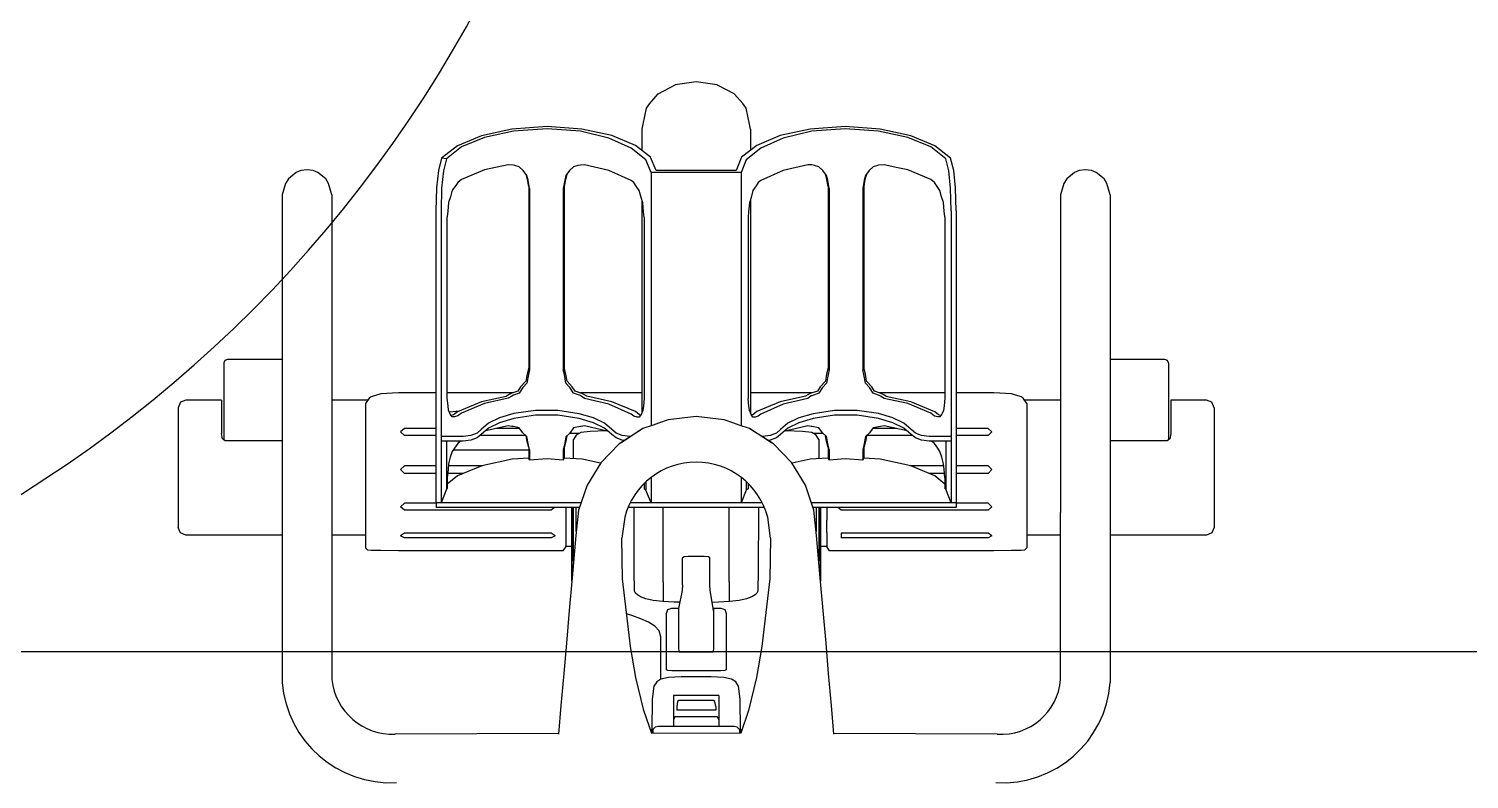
# Model space of a CAD drawing. Header units: millimetres. Extents: x 61345 to 69644, y 9491 to 29385.
# Drawn here: x 66684.2 to 66766.4, y 12051.3 to 12094.1 of the extents above; entities that cross this region are included whole.
import ezdxf
from ezdxf.enums import TextEntityAlignment as Align

# ---------------------------------------------------------------- set-up
doc = ezdxf.new("R2010")
doc.units = ezdxf.units.MM
doc.linetypes.add('ACAD_ISO03W100', pattern=[30, 12, -18])
doc.layers.add('ATT ELECTRIQUES', color=3, linetype='Continuous')
doc.layers.add('Plan Archi', color=8, linetype='Continuous')
doc.layers.add('STRUCTURE POUTRES', color=5, linetype='ACAD_ISO03W100', lineweight=20)
doc.styles.add('Verdana', font='verdana.ttf')

# ---------------------------------------------------------------- blocks, each defined once
blk = doc.blocks.new('ETIQ ECL')
at = {"color": 6, "linetype": 'ByBlock'}
blk.add_lwpolyline([(-28.092, 19.8), (28.092, 19.8), (28.092, -19.8), (-28.092, -19.8)], close=True, dxfattribs=at)
at = {"layer": 'STRUCTURE POUTRES', "color": 6, "linetype": 'ByBlock'}
blk.add_lwpolyline([(-28.092, 19.8), (28.092, 19.8), (28.092, 6.6), (-28.092, 6.6)], close=True, dxfattribs=at)
at = {"layer": 'STRUCTURE POUTRES', "color": 6, "linetype": 'ByBlock', "style": 'Verdana'}
for tag, p in [('CIRCUIT', (0.326, 10.993)), ('CABLE', (-0.49, -2.078)), ('SECTION', (0.374, -14.321))]:
    blk.add_attdef(tag, text='', height=4.5, dxfattribs=at).set_placement(p, align=Align.CENTER)

msp = doc.modelspace()

# ---------------------------------------------------------------- linework, layer by layer
at = {"layer": 'ATT ELECTRIQUES', "color": 6, "linetype": 'ByBlock'}
msp.add_arc((66644.586, 12130.294), 73.962, 261.1021, 338.24266, dxfattribs=at)
at = {"layer": 'Plan Archi'}
for p, q in [((66720.773, 12090.748), (66720.085, 12090.386)), ((66721.048, 12090.892), (66720.773, 12090.748)), ((66721.068, 12090.902), (66721.048, 12090.892)), ((66722.272, 12091.074), (66721.068, 12090.902)), ((66723.475, 12090.902), (66722.272, 12091.074)), ((66723.495, 12090.892), (66723.475, 12090.902)), ((66724.44, 12090.395), (66723.495, 12090.892)), ((66719.609, 12089.837), (66719.422, 12089.574)), ((66720.072, 12090.371), (66719.609, 12089.837)), ((66720.085, 12090.386), (66720.072, 12090.371)), ((66724.458, 12090.386), (66724.44, 12090.395)), ((66724.934, 12089.837), (66724.458, 12090.386)), ((66725.081, 12089.631), (66724.934, 12089.837)), ((66719.422, 12089.574), (66719.227, 12088.663)), ((66725.121, 12089.574), (66725.081, 12089.631)), ((66725.316, 12088.663), (66725.121, 12089.574)), ((66711.759, 12088.39), (66710.02, 12088.01)), ((66711.85, 12088.274), (66710.189, 12087.912)), ((66713.761, 12088.528), (66711.759, 12088.39)), ((66713.761, 12088.406), (66711.85, 12088.274)), ((66715.752, 12088.389), (66713.761, 12088.528)), ((66715.661, 12088.261), (66713.761, 12088.406)), ((66717.293, 12087.871), (66715.661, 12088.261)), ((66717.463, 12088.012), (66715.752, 12088.389)), ((66719.227, 12088.663), (66719.179, 12088.377)), ((66719.179, 12088.377), (66719.179, 12087.16)), ((66725.365, 12088.377), (66725.316, 12088.663)), ((66725.365, 12088.377), (66725.365, 12087.17)), ((66728.78, 12088.389), (66727.068, 12088.012)), ((66728.87, 12088.261), (66727.238, 12087.871)), ((66730.77, 12088.528), (66728.78, 12088.389)), ((66730.77, 12088.406), (66728.87, 12088.261)), ((66732.772, 12088.39), (66730.77, 12088.528)), ((66732.681, 12088.274), (66730.77, 12088.406)), ((66734.342, 12087.912), (66732.681, 12088.274)), ((66734.511, 12088.01), (66732.772, 12088.39)), ((66708.647, 12087.438), (66707.747, 12086.721)), ((66708.88, 12087.365), (66708.021, 12086.683)), ((66710.02, 12088.01), (66708.647, 12087.438)), ((66710.189, 12087.912), (66708.88, 12087.365)), ((66718.57, 12087.305), (66717.293, 12087.871)), ((66718.801, 12087.454), (66717.463, 12088.012)), ((66719.401, 12086.628), (66718.57, 12087.305)), ((66719.673, 12086.775), (66718.801, 12087.454)), ((66725.73, 12087.454), (66724.858, 12086.775)), ((66725.961, 12087.305), (66725.13, 12086.628)), ((66727.068, 12088.012), (66725.73, 12087.454)), ((66727.238, 12087.871), (66725.961, 12087.305)), ((66735.651, 12087.365), (66734.342, 12087.912)), ((66735.884, 12087.438), (66734.511, 12088.01)), ((66736.51, 12086.683), (66735.651, 12087.365)), ((66736.784, 12086.721), (66735.884, 12087.438)), ((66707.747, 12086.721), (66707.567, 12086.027)), ((66708.021, 12086.683), (66707.747, 12086.721)), ((66708.021, 12086.683), (66707.85, 12086.01)), ((66719.698, 12085.91), (66719.401, 12086.628)), ((66719.985, 12086.032), (66719.673, 12086.775)), ((66724.858, 12086.775), (66724.546, 12086.032)), ((66725.13, 12086.628), (66724.833, 12085.91)), ((66736.681, 12086.01), (66736.51, 12086.683)), ((66736.964, 12086.027), (66736.784, 12086.721)), ((66699.452, 12085.907), (66699.002, 12085.545)), ((66699.712, 12086.016), (66699.452, 12085.907)), ((66700.067, 12086.057), (66699.712, 12086.016)), ((66700.422, 12086.016), (66700.067, 12086.057)), ((66700.682, 12085.907), (66700.422, 12086.016)), ((66701.132, 12085.545), (66700.682, 12085.907)), ((66707.567, 12086.027), (66707.46, 12085.025)), ((66707.85, 12086.01), (66707.747, 12085.02)), ((66710.189, 12086.058), (66708.88, 12085.512)), ((66711.539, 12086.353), (66710.189, 12086.058)), ((66711.85, 12086.331), (66711.539, 12086.353)), ((66711.932, 12086.316), (66711.85, 12086.331)), ((66712.174, 12086.24), (66711.932, 12086.316)), ((66712.402, 12086.029), (66712.174, 12086.24)), ((66712.61, 12085.735), (66712.402, 12086.029)), ((66712.641, 12085.505), (66712.562, 12085.803)), ((66712.679, 12085.475), (66712.61, 12085.735)), ((66714.838, 12085.732), (66714.77, 12085.474)), ((66714.889, 12085.804), (66714.81, 12085.506)), ((66715.047, 12086.026), (66714.838, 12085.732)), ((66715.272, 12086.234), (66715.047, 12086.026)), ((66715.516, 12086.309), (66715.272, 12086.234)), ((66715.661, 12086.335), (66715.516, 12086.309)), ((66715.907, 12086.349), (66715.661, 12086.335)), ((66717.293, 12086.018), (66715.907, 12086.349)), ((66718.57, 12085.451), (66717.293, 12086.018)), ((66719.698, 12085.91), (66719.698, 12071.459)), ((66724.833, 12085.91), (66719.698, 12085.91)), ((66724.546, 12086.032), (66719.985, 12086.032)), ((66724.833, 12085.91), (66724.833, 12071.464)), ((66727.238, 12086.018), (66725.961, 12085.451)), ((66728.635, 12086.351), (66727.238, 12086.018)), ((66728.87, 12086.338), (66728.635, 12086.351)), ((66729.028, 12086.31), (66728.87, 12086.338)), ((66729.272, 12086.235), (66729.028, 12086.31)), ((66729.497, 12086.027), (66729.272, 12086.235)), ((66729.706, 12085.733), (66729.497, 12086.027)), ((66729.735, 12085.506), (66729.655, 12085.805)), ((66729.775, 12085.475), (66729.706, 12085.733)), ((66731.934, 12085.734), (66731.865, 12085.475)), ((66731.983, 12085.802), (66731.903, 12085.505)), ((66732.143, 12086.028), (66731.934, 12085.734)), ((66732.371, 12086.239), (66732.143, 12086.028)), ((66732.612, 12086.315), (66732.371, 12086.239)), ((66732.681, 12086.328), (66732.612, 12086.315)), ((66733.004, 12086.35), (66732.681, 12086.328)), ((66733.775, 12086.182), (66733.004, 12086.35)), ((66734.342, 12086.058), (66733.775, 12086.182)), ((66735.651, 12085.512), (66734.342, 12086.058)), ((66736.784, 12085.02), (66736.681, 12086.01)), ((66737.072, 12085.025), (66736.964, 12086.027)), ((66743.863, 12085.907), (66743.413, 12085.545)), ((66744.123, 12086.016), (66743.863, 12085.907)), ((66744.478, 12086.057), (66744.123, 12086.016)), ((66744.833, 12086.016), (66744.478, 12086.057)), ((66745.093, 12085.907), (66744.833, 12086.016)), ((66745.543, 12085.545), (66745.093, 12085.907)), ((66698.838, 12085.286), (66698.647, 12084.642)), ((66699.002, 12085.545), (66698.838, 12085.286)), ((66701.297, 12085.286), (66701.132, 12085.545)), ((66701.487, 12084.642), (66701.297, 12085.286)), ((66707.46, 12085.025), (66707.424, 12083.715)), ((66707.747, 12085.02), (66707.713, 12083.714)), ((66708.356, 12084.892), (66708.258, 12084.519)), ((66708.558, 12085.168), (66708.356, 12084.892)), ((66708.671, 12085.346), (66708.558, 12085.168)), ((66708.88, 12085.512), (66708.671, 12085.346)), ((66712.713, 12085.114), (66712.641, 12085.505)), ((66712.767, 12084.995), (66712.679, 12085.475)), ((66712.713, 12085.114), (66712.713, 12080.418)), ((66712.767, 12084.995), (66712.767, 12081.574)), ((66714.77, 12085.474), (66714.682, 12084.993)), ((66714.682, 12084.993), (66714.682, 12081.592)), ((66714.81, 12085.506), (66714.739, 12085.117)), ((66714.739, 12085.117), (66714.739, 12080.38)), ((66718.72, 12085.33), (66718.57, 12085.451)), ((66718.84, 12085.135), (66718.72, 12085.33)), ((66719.026, 12084.877), (66718.84, 12085.135)), ((66719.128, 12084.479), (66719.026, 12084.877)), ((66725.508, 12084.879), (66725.407, 12084.485)), ((66725.696, 12085.141), (66725.508, 12084.879)), ((66725.815, 12085.332), (66725.696, 12085.141)), ((66725.961, 12085.451), (66725.815, 12085.332)), ((66729.806, 12085.118), (66729.735, 12085.506)), ((66729.863, 12084.994), (66729.775, 12085.475)), ((66729.806, 12085.118), (66729.806, 12080.37)), ((66729.863, 12084.994), (66729.863, 12081.582)), ((66731.865, 12085.475), (66731.777, 12084.994)), ((66731.832, 12085.113), (66731.777, 12084.994)), ((66731.777, 12084.994), (66731.777, 12081.583)), ((66731.903, 12085.505), (66731.832, 12085.113)), ((66731.832, 12085.113), (66731.832, 12080.427)), ((66731.903, 12085.505), (66731.865, 12085.475)), ((66735.864, 12085.343), (66735.651, 12085.512)), ((66735.978, 12085.162), (66735.864, 12085.343)), ((66736.178, 12084.889), (66735.978, 12085.162)), ((66736.277, 12084.513), (66736.178, 12084.889)), ((66736.818, 12083.714), (66736.784, 12085.02)), ((66737.108, 12083.715), (66737.072, 12085.025)), ((66743.248, 12085.286), (66743.058, 12084.642)), ((66743.413, 12085.545), (66743.248, 12085.286)), ((66745.707, 12085.286), (66745.543, 12085.545)), ((66745.897, 12084.642), (66745.707, 12085.286)), ((66698.647, 12084.642), (66698.647, 12070.765)), ((66701.487, 12084.642), (66701.487, 12070.765)), ((66708.147, 12084.191), (66708.107, 12083.701)), ((66708.258, 12084.519), (66708.147, 12084.191)), ((66719.228, 12084.178), (66719.128, 12084.479)), ((66719.179, 12084.326), (66719.179, 12084.295)), ((66719.184, 12084.309), (66719.179, 12084.295)), ((66719.179, 12084.295), (66719.179, 12081.706)), ((66719.269, 12083.658), (66719.228, 12084.178)), ((66725.306, 12084.18), (66725.265, 12083.665)), ((66725.407, 12084.485), (66725.306, 12084.18)), ((66725.365, 12084.358), (66725.365, 12084.295)), ((66725.365, 12084.295), (66725.365, 12081.706)), ((66736.386, 12084.189), (66736.277, 12084.513)), ((66736.427, 12083.695), (66736.386, 12084.189)), ((66743.058, 12084.642), (66743.058, 12070.765)), ((66745.897, 12084.642), (66745.897, 12070.765)), ((66707.424, 12083.715), (66707.424, 12067.071)), ((66707.713, 12083.714), (66707.713, 12067.07)), ((66708.107, 12083.701), (66708.071, 12083.38)), ((66708.071, 12073.031), (66708.071, 12083.38)), ((66719.301, 12083.367), (66719.269, 12083.658)), ((66719.301, 12083.367), (66719.301, 12076.533)), ((66725.265, 12083.665), (66725.232, 12083.369)), ((66725.232, 12083.369), (66725.232, 12076.589)), ((66736.462, 12083.378), (66736.427, 12083.695)), ((66736.462, 12083.378), (66736.462, 12076.859)), ((66736.818, 12083.714), (66736.818, 12067.07)), ((66737.108, 12083.715), (66737.108, 12067.071)), ((66712.767, 12081.574), (66712.767, 12074.646)), ((66714.682, 12081.592), (66714.682, 12074.645)), ((66719.179, 12081.706), (66719.179, 12078.971)), ((66725.365, 12081.706), (66725.365, 12078.971)), ((66729.863, 12081.582), (66729.863, 12074.646)), ((66731.777, 12081.583), (66731.777, 12074.646)), ((66712.713, 12080.418), (66712.713, 12074.765)), ((66714.739, 12080.38), (66714.739, 12074.769)), ((66729.806, 12080.37), (66729.806, 12074.77)), ((66731.832, 12080.427), (66731.832, 12074.764)), ((66719.179, 12078.971), (66719.179, 12076.131)), ((66725.365, 12078.971), (66725.365, 12076.131)), ((66725.232, 12076.589), (66725.232, 12073.021)), ((66736.462, 12076.859), (66736.462, 12073.029)), ((66719.179, 12076.131), (66719.179, 12073.229)), ((66719.301, 12076.533), (66719.301, 12073.019)), ((66725.365, 12076.131), (66725.365, 12073.229)), ((66695.383, 12075.186), (66695.324, 12075.042)), ((66695.324, 12075.042), (66695.324, 12074.73)), ((66695.527, 12075.245), (66695.383, 12075.186)), ((66698.647, 12075.245), (66695.527, 12075.245)), ((66749.018, 12075.245), (66745.897, 12075.245)), ((66749.162, 12075.186), (66749.018, 12075.245)), ((66749.221, 12075.042), (66749.162, 12075.186)), ((66749.221, 12075.042), (66749.221, 12074.73)), ((66695.324, 12074.73), (66695.324, 12073.839)), ((66712.62, 12074.4), (66712.548, 12074.003)), ((66712.7, 12074.381), (66712.61, 12073.885)), ((66712.713, 12074.765), (66712.62, 12074.4)), ((66712.767, 12074.646), (66712.7, 12074.381)), ((66714.749, 12074.38), (66714.682, 12074.645)), ((66714.832, 12074.401), (66714.739, 12074.769)), ((66714.838, 12073.882), (66714.749, 12074.38)), ((66714.903, 12074.006), (66714.832, 12074.401)), ((66729.712, 12074.401), (66729.641, 12074.007)), ((66729.796, 12074.38), (66729.706, 12073.883)), ((66729.806, 12074.77), (66729.712, 12074.401)), ((66729.863, 12074.646), (66729.796, 12074.38)), ((66731.845, 12074.38), (66731.777, 12074.646)), ((66731.924, 12074.4), (66731.832, 12074.764)), ((66731.934, 12073.884), (66731.845, 12074.38)), ((66731.996, 12074.002), (66731.924, 12074.4)), ((66749.221, 12074.73), (66749.221, 12073.839)), ((66695.324, 12073.839), (66695.324, 12072.507)), ((66704.282, 12073.28), (66703.726, 12073.109)), ((66705.281, 12073.342), (66704.282, 12073.28)), ((66705.622, 12073.342), (66705.281, 12073.342)), ((66707.424, 12073.342), (66705.622, 12073.342)), ((66711.811, 12073.342), (66708.071, 12073.342)), ((66711.759, 12073.325), (66711.566, 12073.225)), ((66712.092, 12073.437), (66711.759, 12073.325)), ((66712.174, 12073.32), (66711.85, 12073.211)), ((66712.253, 12073.677), (66712.092, 12073.437)), ((66712.389, 12073.641), (66712.174, 12073.32)), ((66712.548, 12074.003), (66712.253, 12073.677)), ((66712.61, 12073.885), (66712.389, 12073.641)), ((66715.055, 12073.64), (66714.838, 12073.882)), ((66715.2, 12073.678), (66714.903, 12074.006)), ((66715.272, 12073.314), (66715.055, 12073.64)), ((66715.36, 12073.44), (66715.2, 12073.678)), ((66715.661, 12073.179), (66715.272, 12073.314)), ((66715.752, 12073.308), (66715.36, 12073.44)), ((66719.179, 12073.342), (66715.65, 12073.342)), ((66715.9, 12073.231), (66715.752, 12073.308)), ((66728.892, 12073.342), (66725.365, 12073.342)), ((66728.78, 12073.304), (66728.641, 12073.233)), ((66729.184, 12073.441), (66728.78, 12073.304)), ((66729.272, 12073.315), (66728.87, 12073.176)), ((66729.343, 12073.679), (66729.184, 12073.441)), ((66729.488, 12073.64), (66729.272, 12073.315)), ((66729.641, 12074.007), (66729.343, 12073.679)), ((66729.706, 12073.883), (66729.488, 12073.64)), ((66732.155, 12073.641), (66731.934, 12073.884)), ((66732.29, 12073.677), (66731.996, 12074.002)), ((66732.371, 12073.319), (66732.155, 12073.641)), ((66732.452, 12073.436), (66732.29, 12073.677)), ((66732.681, 12073.214), (66732.371, 12073.319)), ((66732.772, 12073.328), (66732.452, 12073.436)), ((66736.462, 12073.342), (66732.73, 12073.342)), ((66732.975, 12073.224), (66732.772, 12073.328)), ((66738.923, 12073.342), (66737.108, 12073.342)), ((66739.264, 12073.342), (66738.923, 12073.342)), ((66740.263, 12073.28), (66739.264, 12073.342)), ((66740.819, 12073.109), (66740.263, 12073.28)), ((66749.221, 12073.839), (66749.221, 12072.507)), ((66692.843, 12072.798), (66692.713, 12072.484)), ((66692.713, 12072.484), (66692.713, 12072.224)), ((66693.157, 12072.928), (66692.843, 12072.798)), ((66695.191, 12072.928), (66693.157, 12072.928)), ((66695.191, 12072.928), (66695.191, 12072.634)), ((66695.191, 12072.634), (66695.191, 12071.799)), ((66695.324, 12072.507), (66695.324, 12070.935)), ((66703.542, 12072.928), (66701.487, 12072.928)), ((66703.618, 12073.042), (66703.411, 12072.731)), ((66703.411, 12072.731), (66703.411, 12071.974)), ((66703.726, 12073.109), (66703.618, 12073.042)), ((66708.111, 12072.605), (66708.071, 12073.031)), ((66708.147, 12072.341), (66708.111, 12072.605)), ((66710.02, 12072.831), (66708.647, 12072.258)), ((66710.189, 12072.732), (66708.88, 12072.186)), ((66711.428, 12073.138), (66710.02, 12072.831)), ((66711.539, 12073.027), (66710.189, 12072.732)), ((66711.566, 12073.225), (66711.428, 12073.138)), ((66711.747, 12073.158), (66711.539, 12073.027)), ((66711.85, 12073.211), (66711.747, 12073.158)), ((66715.701, 12073.158), (66715.661, 12073.179)), ((66715.907, 12073.022), (66715.701, 12073.158)), ((66716.031, 12073.148), (66715.9, 12073.231)), ((66717.293, 12072.692), (66715.907, 12073.022)), ((66717.463, 12072.832), (66716.031, 12073.148)), ((66718.57, 12072.125), (66717.293, 12072.692)), ((66718.801, 12072.274), (66717.463, 12072.832)), ((66719.179, 12073.229), (66719.179, 12072.213)), ((66719.26, 12072.569), (66719.228, 12072.328)), ((66719.301, 12073.019), (66719.26, 12072.569)), ((66725.273, 12072.574), (66725.232, 12073.021)), ((66725.306, 12072.33), (66725.273, 12072.574)), ((66725.365, 12073.229), (66725.365, 12072.192)), ((66727.068, 12072.832), (66725.73, 12072.274)), ((66727.238, 12072.692), (66725.961, 12072.125)), ((66728.512, 12073.15), (66727.068, 12072.832)), ((66728.635, 12073.025), (66727.238, 12072.692)), ((66728.641, 12073.233), (66728.512, 12073.15)), ((66728.839, 12073.159), (66728.635, 12073.025)), ((66728.87, 12073.176), (66728.839, 12073.159)), ((66732.794, 12073.157), (66732.681, 12073.214)), ((66733.004, 12073.024), (66732.794, 12073.157)), ((66733.114, 12073.136), (66732.975, 12073.224)), ((66734.342, 12072.732), (66733.004, 12073.024)), ((66734.511, 12072.831), (66733.114, 12073.136)), ((66735.651, 12072.186), (66734.342, 12072.732)), ((66735.884, 12072.258), (66734.511, 12072.831)), ((66736.423, 12072.6), (66736.386, 12072.339)), ((66736.462, 12073.029), (66736.423, 12072.6)), ((66740.927, 12073.042), (66740.819, 12073.109)), ((66741.134, 12072.731), (66740.927, 12073.042)), ((66743.058, 12072.928), (66741.003, 12072.928)), ((66741.134, 12072.731), (66741.134, 12071.974)), ((66749.221, 12072.507), (66749.221, 12070.935)), ((66751.388, 12072.928), (66749.354, 12072.928)), ((66749.354, 12072.928), (66749.354, 12072.634)), ((66749.354, 12072.634), (66749.354, 12071.799)), ((66751.702, 12072.798), (66751.388, 12072.928)), ((66751.832, 12072.484), (66751.702, 12072.798)), ((66751.832, 12072.484), (66751.832, 12072.224)), ((66692.713, 12072.224), (66692.713, 12071.485)), ((66695.191, 12071.799), (66695.191, 12071.028)), ((66703.411, 12071.974), (66703.411, 12071.06)), ((66708.243, 12072.12), (66708.147, 12072.341)), ((66708.741, 12072.297), (66708.191, 12072.241)), ((66708.356, 12071.972), (66708.243, 12072.12)), ((66708.43, 12072.085), (66708.295, 12072.051)), ((66708.472, 12071.97), (66708.356, 12071.972)), ((66708.647, 12072.258), (66708.43, 12072.085)), ((66708.671, 12072.019), (66708.472, 12071.97)), ((66708.88, 12072.186), (66708.671, 12072.019)), ((66711.052, 12071.91), (66710.419, 12071.604)), ((66711.052, 12071.634), (66710.419, 12071.328)), ((66711.864, 12072.152), (66711.052, 12071.91)), ((66711.864, 12071.877), (66711.052, 12071.634)), ((66713.094, 12072.334), (66711.864, 12072.152)), ((66713.094, 12072.059), (66711.864, 12071.877)), ((66714.374, 12072.333), (66713.094, 12072.334)), ((66714.374, 12072.057), (66713.094, 12072.059)), ((66715.602, 12072.148), (66714.374, 12072.333)), ((66715.602, 12071.873), (66714.374, 12072.057)), ((66716.412, 12071.906), (66715.602, 12072.148)), ((66716.412, 12071.63), (66715.602, 12071.873)), ((66717.044, 12071.602), (66716.412, 12071.906)), ((66717.044, 12071.326), (66716.412, 12071.63)), ((66718.72, 12072.003), (66718.57, 12072.125)), ((66718.904, 12071.956), (66718.72, 12072.003)), ((66719.039, 12072.09), (66718.801, 12072.274)), ((66719.026, 12071.958), (66718.904, 12071.956)), ((66719.128, 12072.094), (66719.026, 12071.958)), ((66719.111, 12072.072), (66719.039, 12072.09)), ((66719.228, 12072.328), (66719.128, 12072.094)), ((66720.679, 12071.805), (66720.118, 12071.607)), ((66722.272, 12071.982), (66720.679, 12071.805)), ((66723.866, 12071.805), (66722.272, 12071.982)), ((66724.427, 12071.607), (66723.866, 12071.805)), ((66725.405, 12072.098), (66725.306, 12072.33)), ((66725.508, 12071.96), (66725.405, 12072.098)), ((66725.496, 12072.092), (66725.422, 12072.075)), ((66725.73, 12072.274), (66725.496, 12072.092)), ((66725.629, 12071.958), (66725.508, 12071.96)), ((66725.815, 12072.006), (66725.629, 12071.958)), ((66725.961, 12072.125), (66725.815, 12072.006)), ((66728.133, 12071.906), (66727.501, 12071.602)), ((66728.133, 12071.63), (66727.501, 12071.326)), ((66728.943, 12072.148), (66728.133, 12071.906)), ((66728.943, 12071.873), (66728.133, 12071.63)), ((66730.17, 12072.333), (66728.943, 12072.148)), ((66730.17, 12072.057), (66728.943, 12071.873)), ((66731.451, 12072.334), (66730.17, 12072.333)), ((66731.451, 12072.059), (66730.17, 12072.057)), ((66732.681, 12072.152), (66731.451, 12072.334)), ((66732.681, 12071.877), (66731.451, 12072.059)), ((66733.493, 12071.91), (66732.681, 12072.152)), ((66733.493, 12071.634), (66732.681, 12071.877)), ((66734.126, 12071.604), (66733.493, 12071.91)), ((66734.126, 12071.328), (66733.493, 12071.634)), ((66735.864, 12072.017), (66735.651, 12072.186)), ((66736.061, 12071.968), (66735.864, 12072.017)), ((66736.105, 12072.082), (66735.884, 12072.258)), ((66736.178, 12071.97), (66736.061, 12071.968)), ((66736.238, 12072.049), (66736.105, 12072.082)), ((66736.289, 12072.116), (66736.178, 12071.97)), ((66736.386, 12072.339), (66736.289, 12072.116)), ((66741.134, 12071.974), (66741.134, 12071.06)), ((66749.354, 12071.799), (66749.354, 12071.028)), ((66751.832, 12072.224), (66751.832, 12071.485)), ((66692.713, 12071.485), (66692.713, 12070.379)), ((66695.251, 12070.722), (66695.191, 12071.028)), ((66695.324, 12070.935), (66695.324, 12070.657)), ((66703.411, 12071.06), (66703.411, 12070.038)), ((66705.622, 12071.305), (66705.399, 12071.116)), ((66705.622, 12070.905), (66705.399, 12071.116)), ((66707.424, 12071.305), (66705.622, 12071.305)), ((66707.424, 12070.905), (66705.622, 12070.905)), ((66708.984, 12070.853), (66707.747, 12070.849)), ((66709.416, 12070.907), (66708.984, 12070.853)), ((66709.765, 12071.046), (66709.416, 12070.907)), ((66710, 12071.243), (66709.765, 12071.046)), ((66710, 12070.967), (66709.765, 12070.77)), ((66712.544, 12070.905), (66709.926, 12070.905)), ((66710.419, 12071.604), (66710, 12071.243)), ((66710.419, 12071.328), (66710, 12070.967)), ((66711.539, 12071.459), (66710.242, 12071.176)), ((66712.204, 12071.305), (66710.835, 12071.305)), ((66711.747, 12071.418), (66711.539, 12071.459)), ((66711.85, 12071.41), (66711.747, 12071.418)), ((66712.174, 12071.345), (66711.85, 12071.41)), ((66712.389, 12071.054), (66712.174, 12071.345)), ((66712.61, 12070.841), (66712.389, 12071.054)), ((66712.62, 12070.572), (66712.562, 12070.888)), ((66712.7, 12070.357), (66712.61, 12070.841)), ((66714.838, 12070.838), (66714.749, 12070.353)), ((66714.889, 12070.887), (66714.832, 12070.579)), ((66715.055, 12071.047), (66714.838, 12070.838)), ((66715.598, 12071.02), (66715.028, 12071.02)), ((66715.272, 12071.339), (66715.055, 12071.047)), ((66715.661, 12071.415), (66715.272, 12071.339)), ((66715.428, 12070.921), (66715.275, 12070.676)), ((66715.681, 12071.069), (66715.428, 12070.921)), ((66715.701, 12071.417), (66715.661, 12071.415)), ((66716.213, 12071.142), (66715.681, 12071.069)), ((66715.907, 12071.454), (66715.701, 12071.417)), ((66717.275, 12071.128), (66715.907, 12071.454)), ((66717.121, 12071.165), (66716.213, 12071.142)), ((66717.462, 12071.243), (66717.044, 12071.602)), ((66717.462, 12070.967), (66717.044, 12071.326)), ((66717.697, 12071.045), (66717.462, 12071.243)), ((66717.697, 12070.77), (66717.462, 12070.967)), ((66718.046, 12070.906), (66717.697, 12071.045)), ((66719.153, 12071.242), (66717.868, 12070.42)), ((66719.234, 12071.295), (66717.983, 12070.495)), ((66718.477, 12070.851), (66718.046, 12070.906)), ((66718.477, 12070.851), (66718.477, 12070.812)), ((66718.539, 12070.851), (66718.477, 12070.851)), ((66719.234, 12071.295), (66719.153, 12071.242)), ((66719.814, 12071.5), (66719.234, 12071.295)), ((66720.118, 12071.607), (66719.814, 12071.5)), ((66724.731, 12071.5), (66724.427, 12071.607)), ((66725.311, 12071.295), (66724.731, 12071.5)), ((66725.392, 12071.242), (66725.311, 12071.295)), ((66726.562, 12070.495), (66725.311, 12071.295)), ((66726.677, 12070.42), (66725.392, 12071.242)), ((66726.067, 12070.851), (66726.006, 12070.851)), ((66726.499, 12070.906), (66726.067, 12070.851)), ((66726.848, 12071.045), (66726.499, 12070.906)), ((66727.083, 12071.243), (66726.848, 12071.045)), ((66727.083, 12070.967), (66726.848, 12070.77)), ((66727.501, 12071.602), (66727.083, 12071.243)), ((66727.501, 12071.326), (66727.083, 12070.967)), ((66728.635, 12071.457), (66727.275, 12071.133)), ((66728.331, 12071.142), (66727.411, 12071.165)), ((66728.864, 12071.069), (66728.331, 12071.142)), ((66728.839, 12071.42), (66728.635, 12071.457)), ((66728.87, 12071.418), (66728.839, 12071.42)), ((66729.117, 12070.921), (66728.864, 12071.069)), ((66729.272, 12071.34), (66728.87, 12071.418)), ((66729.518, 12071.02), (66728.947, 12071.02)), ((66729.269, 12070.676), (66729.117, 12070.921)), ((66729.488, 12071.048), (66729.272, 12071.34)), ((66729.706, 12070.839), (66729.488, 12071.048)), ((66729.712, 12070.58), (66729.655, 12070.888)), ((66729.796, 12070.355), (66729.706, 12070.839)), ((66731.934, 12070.84), (66731.845, 12070.356)), ((66731.983, 12070.887), (66731.924, 12070.57)), ((66732.155, 12071.053), (66731.934, 12070.84)), ((66734.619, 12070.905), (66732.001, 12070.905)), ((66732.371, 12071.345), (66732.155, 12071.053)), ((66733.696, 12071.305), (66732.341, 12071.305)), ((66732.681, 12071.407), (66732.371, 12071.345)), ((66732.794, 12071.415), (66732.681, 12071.407)), ((66733.004, 12071.456), (66732.794, 12071.415)), ((66734.308, 12071.172), (66733.004, 12071.456)), ((66734.545, 12071.243), (66734.126, 12071.604)), ((66734.545, 12070.967), (66734.126, 12071.328)), ((66734.78, 12071.046), (66734.545, 12071.243)), ((66734.78, 12070.77), (66734.545, 12070.967)), ((66735.129, 12070.907), (66734.78, 12071.046)), ((66735.561, 12070.853), (66735.129, 12070.907)), ((66736.784, 12070.849), (66735.561, 12070.853)), ((66738.923, 12071.305), (66737.108, 12071.305)), ((66738.923, 12070.905), (66737.108, 12070.905)), ((66739.146, 12071.116), (66738.923, 12071.305)), ((66739.146, 12071.116), (66738.923, 12070.905)), ((66741.134, 12071.06), (66741.134, 12070.038)), ((66749.221, 12070.935), (66749.221, 12070.657)), ((66749.354, 12071.028), (66749.294, 12070.722)), ((66751.832, 12071.485), (66751.832, 12070.379)), ((66692.713, 12070.379), (66692.713, 12069.074)), ((66695.394, 12070.595), (66695.251, 12070.722)), ((66698.647, 12070.595), (66695.394, 12070.595)), ((66698.647, 12070.765), (66698.647, 12069.747)), ((66701.487, 12070.765), (66701.487, 12069.747)), ((66703.411, 12070.038), (66703.411, 12068.963)), ((66708.984, 12070.577), (66707.747, 12070.573)), ((66708.021, 12070.574), (66708.021, 12067.842)), ((66708.356, 12069.997), (66708.243, 12069.671)), ((66708.472, 12070.185), (66708.356, 12069.997)), ((66712.713, 12070.065), (66708.398, 12070.065)), ((66708.671, 12070.451), (66708.472, 12070.185)), ((66708.829, 12070.577), (66708.671, 12070.451)), ((66709.416, 12070.631), (66708.984, 12070.577)), ((66709.765, 12070.77), (66709.416, 12070.631)), ((66712.713, 12070.219), (66712.62, 12070.572)), ((66712.767, 12070.101), (66712.7, 12070.357)), ((66712.713, 12070.219), (66712.713, 12069.615)), ((66712.767, 12070.101), (66712.767, 12069.497)), ((66714.749, 12070.353), (66714.682, 12070.099)), ((66714.682, 12070.099), (66714.682, 12069.495)), ((66714.832, 12070.579), (66714.739, 12070.223)), ((66714.739, 12070.223), (66714.739, 12069.619)), ((66715.275, 12069.583), (66715.275, 12070.676)), ((66717.868, 12070.42), (66716.821, 12069.349)), ((66718.046, 12070.63), (66717.697, 12070.77)), ((66717.983, 12070.495), (66717.868, 12070.42)), ((66718.169, 12070.614), (66718.046, 12070.63)), ((66726.499, 12070.63), (66726.376, 12070.614)), ((66726.848, 12070.77), (66726.499, 12070.63)), ((66726.677, 12070.42), (66726.562, 12070.495)), ((66727.724, 12069.349), (66726.677, 12070.42)), ((66729.269, 12070.676), (66729.269, 12069.583)), ((66729.806, 12070.224), (66729.712, 12070.58)), ((66729.863, 12070.1), (66729.796, 12070.355)), ((66729.806, 12070.224), (66729.806, 12069.62)), ((66729.863, 12070.1), (66729.863, 12069.496)), ((66731.845, 12070.356), (66731.777, 12070.1)), ((66731.777, 12070.1), (66731.777, 12069.496)), ((66731.924, 12070.57), (66731.832, 12070.218)), ((66731.832, 12070.218), (66731.832, 12069.614)), ((66735.129, 12070.631), (66734.78, 12070.77)), ((66735.561, 12070.577), (66735.129, 12070.631)), ((66736.784, 12070.573), (66735.561, 12070.577)), ((66735.864, 12070.449), (66735.702, 12070.577)), ((66736.061, 12070.185), (66735.864, 12070.449)), ((66736.178, 12069.995), (66736.061, 12070.185)), ((66736.289, 12069.673), (66736.178, 12069.995)), ((66736.51, 12070.574), (66736.51, 12067.842)), ((66741.134, 12070.038), (66741.134, 12068.963)), ((66743.058, 12070.765), (66743.058, 12069.747)), ((66745.897, 12070.765), (66745.897, 12069.747)), ((66749.151, 12070.595), (66745.897, 12070.595)), ((66749.294, 12070.722), (66749.151, 12070.595)), ((66751.832, 12070.379), (66751.832, 12069.074)), ((66698.647, 12069.747), (66698.647, 12068.693)), ((66701.487, 12069.747), (66701.487, 12068.693)), ((66705.622, 12069.182), (66705.399, 12068.96)), ((66707.424, 12069.182), (66705.622, 12069.182)), ((66708.147, 12069.297), (66708.111, 12068.974)), ((66710.09, 12069.182), (66708.134, 12069.182)), ((66708.243, 12069.671), (66708.147, 12069.297)), ((66710.034, 12069.17), (66708.661, 12068.597)), ((66711.773, 12069.55), (66710.034, 12069.17)), ((66712.713, 12069.614), (66711.773, 12069.55)), ((66712.767, 12069.497), (66712.713, 12069.615)), ((66713.761, 12069.565), (66712.767, 12069.497)), ((66714.682, 12069.495), (66713.761, 12069.565)), ((66714.739, 12069.619), (66714.682, 12069.495)), ((66715.765, 12069.549), (66714.739, 12069.62)), ((66716.803, 12069.32), (66715.765, 12069.549)), ((66716.821, 12069.349), (66716.043, 12068.077)), ((66728.502, 12068.077), (66727.724, 12069.349)), ((66728.78, 12069.549), (66727.742, 12069.32)), ((66729.806, 12069.62), (66728.78, 12069.549)), ((66729.863, 12069.496), (66729.806, 12069.62)), ((66730.77, 12069.565), (66729.863, 12069.496)), ((66731.777, 12069.496), (66730.77, 12069.565)), ((66731.832, 12069.614), (66731.777, 12069.496)), ((66732.772, 12069.55), (66731.832, 12069.614)), ((66734.511, 12069.17), (66732.772, 12069.55)), ((66736.399, 12069.182), (66734.455, 12069.182)), ((66735.884, 12068.597), (66734.511, 12069.17)), ((66736.386, 12069.295), (66736.289, 12069.673)), ((66736.423, 12068.977), (66736.386, 12069.295)), ((66738.923, 12069.182), (66737.108, 12069.182)), ((66739.146, 12068.96), (66738.923, 12069.182)), ((66743.058, 12069.747), (66743.058, 12068.693)), ((66745.897, 12069.747), (66745.897, 12068.693)), ((66692.713, 12069.074), (66692.713, 12067.77)), ((66698.647, 12068.693), (66698.647, 12067.614)), ((66701.487, 12068.693), (66701.487, 12067.614)), ((66703.411, 12068.963), (66703.411, 12067.895)), ((66705.622, 12068.739), (66705.399, 12068.96)), ((66707.424, 12068.739), (66705.622, 12068.739)), ((66708.111, 12068.974), (66708.071, 12068.485)), ((66708.661, 12068.597), (66708.071, 12068.128)), ((66708.071, 12068.485), (66708.071, 12067.881)), ((66709.001, 12068.739), (66708.092, 12068.739)), ((66719.698, 12068.512), (66719.698, 12067.069)), ((66724.833, 12068.523), (66724.833, 12067.069)), ((66736.442, 12068.739), (66735.544, 12068.739)), ((66736.462, 12068.137), (66735.884, 12068.597)), ((66736.462, 12068.484), (66736.423, 12068.977)), ((66736.462, 12068.484), (66736.462, 12067.88)), ((66738.923, 12068.739), (66737.108, 12068.739)), ((66739.146, 12068.96), (66738.923, 12068.739)), ((66741.134, 12068.963), (66741.134, 12067.895)), ((66743.058, 12068.693), (66743.058, 12067.614)), ((66745.897, 12068.693), (66745.897, 12067.614)), ((66751.832, 12069.074), (66751.832, 12067.77)), ((66692.713, 12067.77), (66692.713, 12066.663)), ((66698.647, 12067.614), (66698.647, 12066.519)), ((66701.487, 12067.614), (66701.487, 12066.519)), ((66703.411, 12067.895), (66703.411, 12066.89)), ((66708.021, 12067.842), (66707.713, 12067.07)), ((66708.071, 12067.881), (66708.021, 12067.842)), ((66716.043, 12068.077), (66715.559, 12066.651)), ((66719.301, 12068.166), (66719.301, 12067.869)), ((66719.401, 12067.788), (66719.301, 12067.869)), ((66719.401, 12068.261), (66719.401, 12067.788)), ((66719.698, 12067.069), (66719.401, 12067.788)), ((66725.13, 12067.788), (66724.833, 12067.069)), ((66725.13, 12068.274), (66725.13, 12067.788)), ((66725.232, 12067.871), (66725.13, 12067.788)), ((66725.232, 12068.177), (66725.232, 12067.871)), ((66728.986, 12066.651), (66728.502, 12068.077)), ((66736.51, 12067.842), (66736.462, 12067.88)), ((66736.818, 12067.07), (66736.51, 12067.842)), ((66741.134, 12067.895), (66741.134, 12066.89)), ((66743.058, 12067.614), (66743.058, 12066.519)), ((66745.897, 12067.614), (66745.897, 12066.519)), ((66751.832, 12067.77), (66751.832, 12066.663)), ((66703.411, 12066.89), (66703.411, 12066.004)), ((66705.622, 12067.036), (66705.399, 12066.828)), ((66705.622, 12066.645), (66705.399, 12066.828)), ((66707.442, 12067.036), (66705.622, 12067.036)), ((66707.713, 12067.07), (66707.424, 12067.071)), ((66707.444, 12067.071), (66707.442, 12067.068)), ((66707.442, 12067.068), (66707.442, 12066.792)), ((66715.701, 12067.068), (66707.442, 12067.068)), ((66715.607, 12066.792), (66707.442, 12066.792)), ((66714.185, 12066.792), (66714.006, 12066.645)), ((66714.019, 12066.792), (66714.006, 12066.79)), ((66714.006, 12066.792), (66714.006, 12066.79)), ((66714.824, 12066.792), (66714.824, 12066.079)), ((66715.174, 12064.802), (66715.174, 12066.792)), ((66715.199, 12065.729), (66715.199, 12066.792)), ((66715.275, 12066.228), (66715.275, 12066.792)), ((66715.428, 12066.465), (66715.428, 12066.792)), ((66719.688, 12066.792), (66718.377, 12066.792)), ((66719.688, 12067.068), (66718.504, 12067.068)), ((66718.723, 12066.603), (66718.723, 12066.792)), ((66722.272, 12067.068), (66719.688, 12067.068)), ((66722.272, 12066.792), (66719.688, 12066.792)), ((66720.396, 12065.324), (66720.396, 12066.792)), ((66723.651, 12067.069), (66720.892, 12067.069)), ((66724.857, 12067.068), (66722.272, 12067.068)), ((66724.857, 12066.792), (66722.272, 12066.792)), ((66724.147, 12065.324), (66724.147, 12066.792)), ((66726.041, 12067.068), (66724.857, 12067.068)), ((66726.168, 12066.792), (66724.857, 12066.792)), ((66725.822, 12066.792), (66725.822, 12066.603)), ((66737.102, 12067.068), (66728.844, 12067.068)), ((66737.102, 12066.792), (66728.938, 12066.792)), ((66729.117, 12066.792), (66729.117, 12066.465)), ((66729.269, 12066.792), (66729.269, 12066.228)), ((66729.346, 12066.792), (66729.346, 12065.729)), ((66729.371, 12066.792), (66729.371, 12064.802)), ((66729.721, 12066.792), (66729.721, 12066.079)), ((66730.539, 12066.645), (66730.36, 12066.792)), ((66730.539, 12066.79), (66730.526, 12066.792)), ((66730.539, 12066.792), (66730.539, 12066.79)), ((66737.108, 12067.071), (66736.818, 12067.07)), ((66737.102, 12067.068), (66737.101, 12067.071)), ((66737.102, 12067.068), (66737.102, 12066.792)), ((66738.923, 12067.036), (66737.102, 12067.036)), ((66739.146, 12066.828), (66738.923, 12067.036)), ((66739.146, 12066.828), (66738.923, 12066.645)), ((66741.134, 12066.89), (66741.134, 12066.004)), ((66692.713, 12066.663), (66692.713, 12065.924)), ((66692.713, 12065.924), (66692.713, 12065.665)), ((66698.647, 12066.519), (66698.647, 12056.812)), ((66701.487, 12066.519), (66701.487, 12056.976)), ((66703.411, 12066.004), (66703.411, 12065.285)), ((66714.006, 12066.645), (66705.622, 12066.645)), ((66714.824, 12066.079), (66714.824, 12065.377)), ((66715.275, 12063.753), (66715.275, 12066.228)), ((66715.559, 12066.651), (66715.401, 12065.191)), ((66715.428, 12065.435), (66715.428, 12066.465)), ((66718.192, 12066.245), (66718.035, 12065.04)), ((66718.731, 12063.226), (66718.723, 12066.603)), ((66725.822, 12066.603), (66725.814, 12063.226)), ((66726.51, 12065.04), (66726.353, 12066.245)), ((66729.144, 12065.191), (66728.986, 12066.651)), ((66729.117, 12066.465), (66729.117, 12065.435)), ((66729.269, 12066.228), (66729.269, 12063.753)), ((66729.721, 12065.377), (66729.721, 12066.079)), ((66738.923, 12066.645), (66730.539, 12066.645)), ((66741.134, 12066.004), (66741.134, 12065.285)), ((66743.058, 12056.976), (66743.058, 12066.519)), ((66745.897, 12066.519), (66745.897, 12056.812)), ((66751.832, 12066.663), (66751.832, 12065.924)), ((66751.832, 12065.924), (66751.832, 12065.665)), ((66692.843, 12065.351), (66692.713, 12065.665)), ((66693.157, 12065.221), (66692.843, 12065.351)), ((66698.647, 12065.221), (66693.157, 12065.221)), ((66703.411, 12065.221), (66701.487, 12065.221)), ((66703.411, 12065.285), (66703.411, 12064.771)), ((66705.622, 12065.326), (66705.399, 12065.177)), ((66705.622, 12065.071), (66705.399, 12065.177)), ((66714.006, 12065.326), (66705.622, 12065.326)), ((66714.006, 12065.071), (66705.622, 12065.071)), ((66714.229, 12065.177), (66714.006, 12065.326)), ((66714.229, 12065.177), (66714.006, 12065.071)), ((66714.824, 12065.377), (66714.824, 12064.875)), ((66715.401, 12065.191), (66715.191, 12062.792)), ((66715.199, 12062.883), (66715.199, 12065.729)), ((66720.396, 12062.566), (66720.396, 12065.324)), ((66724.147, 12062.566), (66724.147, 12065.324)), ((66729.354, 12062.792), (66729.144, 12065.191)), ((66729.346, 12065.729), (66729.346, 12062.883)), ((66729.721, 12065.377), (66729.721, 12064.875)), ((66738.923, 12065.326), (66730.539, 12065.326)), ((66730.539, 12065.326), (66730.539, 12065.111)), ((66730.539, 12065.111), (66730.539, 12065.071)), ((66738.923, 12065.071), (66730.539, 12065.071)), ((66739.146, 12065.177), (66738.923, 12065.326)), ((66739.146, 12065.177), (66738.923, 12065.071)), ((66741.134, 12065.285), (66741.134, 12064.771)), ((66743.058, 12065.221), (66741.134, 12065.221)), ((66751.388, 12065.221), (66745.897, 12065.221)), ((66751.702, 12065.351), (66751.388, 12065.221)), ((66751.832, 12065.665), (66751.702, 12065.351)), ((66703.411, 12064.771), (66703.411, 12064.491)), ((66703.545, 12064.361), (66703.411, 12064.491)), ((66703.726, 12064.345), (66703.545, 12064.361)), ((66704.282, 12064.335), (66703.726, 12064.345)), ((66705.281, 12064.332), (66704.282, 12064.335)), ((66705.622, 12064.332), (66705.281, 12064.332)), ((66714.006, 12064.332), (66705.622, 12064.332)), ((66714.665, 12064.332), (66714.006, 12064.332)), ((66714.824, 12064.575), (66714.665, 12064.332)), ((66714.824, 12064.875), (66714.824, 12064.601)), ((66714.824, 12064.575), (66714.824, 12064.601)), ((66715.174, 12064.575), (66714.824, 12064.575)), ((66715.174, 12062.593), (66715.174, 12064.802)), ((66718.071, 12062.724), (66718.035, 12065.04)), ((66726.51, 12065.04), (66726.474, 12062.724)), ((66729.371, 12064.802), (66729.371, 12062.593)), ((66729.721, 12064.575), (66729.371, 12064.575)), ((66729.721, 12064.875), (66729.721, 12064.601)), ((66729.721, 12064.601), (66729.721, 12064.575)), ((66729.88, 12064.332), (66729.721, 12064.575)), ((66730.539, 12064.332), (66729.88, 12064.332)), ((66738.923, 12064.332), (66730.539, 12064.332)), ((66739.264, 12064.332), (66738.923, 12064.332)), ((66740.263, 12064.335), (66739.264, 12064.332)), ((66740.819, 12064.345), (66740.263, 12064.335)), ((66741, 12064.361), (66740.819, 12064.345)), ((66741.134, 12064.491), (66741, 12064.361)), ((66741.134, 12064.771), (66741.134, 12064.491)), ((66721.577, 12063.983), (66721.499, 12063.919)), ((66721.499, 12062.376), (66721.499, 12063.919)), ((66721.813, 12064.005), (66721.577, 12063.983)), ((66722.732, 12064.005), (66721.813, 12064.005)), ((66722.967, 12063.983), (66722.732, 12064.005)), ((66723.046, 12063.919), (66722.967, 12063.983)), ((66723.046, 12062.376), (66723.046, 12063.919)), ((66715.191, 12062.792), (66715.028, 12060.922)), ((66718.293, 12060.799), (66718.071, 12062.724)), ((66718.753, 12062.027), (66718.731, 12063.226)), ((66725.814, 12063.226), (66725.792, 12062.027)), ((66726.474, 12062.724), (66726.252, 12060.799)), ((66729.517, 12060.922), (66729.354, 12062.792)), ((66718.808, 12061.916), (66718.753, 12062.027)), ((66718.915, 12061.806), (66718.808, 12061.916)), ((66719.102, 12061.695), (66718.915, 12061.806)), ((66720.396, 12062.566), (66720.396, 12061.439)), ((66721.478, 12062.053), (66721.258, 12061.042)), ((66721.499, 12062.376), (66721.478, 12062.053)), ((66723.067, 12062.053), (66723.046, 12062.376)), ((66723.287, 12060.832), (66723.067, 12062.053)), ((66724.147, 12062.566), (66724.147, 12061.439)), ((66725.63, 12061.806), (66725.443, 12061.695)), ((66725.737, 12061.916), (66725.63, 12061.806)), ((66725.792, 12062.027), (66725.737, 12061.916)), ((66719.396, 12061.585), (66719.102, 12061.695)), ((66719.814, 12061.493), (66719.396, 12061.585)), ((66720.376, 12061.44), (66719.814, 12061.493)), ((66721.008, 12061.405), (66720.376, 12061.44)), ((66721.333, 12061.387), (66721.008, 12061.405)), ((66723.537, 12061.405), (66723.187, 12061.386)), ((66724.169, 12061.44), (66723.537, 12061.405)), ((66724.731, 12061.493), (66724.169, 12061.44)), ((66725.149, 12061.585), (66724.731, 12061.493)), ((66725.443, 12061.695), (66725.149, 12061.585)), ((66715.028, 12060.922), (66714.865, 12059.055)), ((66718.531, 12058.876), (66718.293, 12060.799)), ((66718.599, 12060.636), (66718.302, 12060.724)), ((66719.107, 12060.451), (66718.599, 12060.636)), ((66719.55, 12060.25), (66719.107, 12060.451)), ((66719.916, 12060.034), (66719.55, 12060.25)), ((66726.252, 12060.799), (66726.014, 12058.876)), ((66729.68, 12059.055), (66729.517, 12060.922)), ((66720.164, 12059.769), (66719.916, 12060.034)), ((66720.25, 12059.42), (66720.164, 12059.769)), ((66720.255, 12058.962), (66720.25, 12059.42)), ((66714.865, 12059.055), (66714.714, 12057.336)), ((66718.825, 12057.106), (66718.531, 12058.876)), ((66720.256, 12058.364), (66720.255, 12058.962)), ((66726.014, 12058.876), (66725.72, 12057.106)), ((66729.83, 12057.336), (66729.68, 12059.055)), ((66720.257, 12057.777), (66720.256, 12058.364)), ((66720.259, 12057.351), (66720.257, 12057.777)), ((66714.714, 12057.336), (66714.554, 12055.5)), ((66719.289, 12055.215), (66718.825, 12057.106)), ((66720.017, 12056.842), (66719.856, 12056.606)), ((66720.262, 12057.005), (66720.017, 12056.842)), ((66720.262, 12057.005), (66720.259, 12057.351)), ((66720.692, 12057.1), (66720.262, 12057.005)), ((66721.411, 12057.131), (66720.692, 12057.1)), ((66722.272, 12057.131), (66721.411, 12057.131)), ((66723.134, 12057.131), (66722.272, 12057.131)), ((66723.853, 12057.1), (66723.134, 12057.131)), ((66724.283, 12057.005), (66723.853, 12057.1)), ((66724.528, 12056.842), (66724.283, 12057.005)), ((66724.689, 12056.606), (66724.528, 12056.842)), ((66725.72, 12057.106), (66725.256, 12055.215)), ((66729.991, 12055.5), (66729.83, 12057.336)), ((66719.856, 12056.606), (66719.767, 12055.87)), ((66720.975, 12056.08), (66720.975, 12054.305)), ((66723.57, 12056.08), (66720.975, 12056.08)), ((66723.57, 12056.08), (66723.57, 12054.305)), ((66724.778, 12055.87), (66724.689, 12056.606)), ((66714.554, 12055.5), (66714.412, 12053.875)), ((66719.731, 12053.911), (66719.289, 12055.215)), ((66719.767, 12055.803), (66719.737, 12054.144)), ((66719.767, 12055.87), (66719.767, 12055.803)), ((66721.208, 12055.733), (66721.16, 12055.445)), ((66721.16, 12055.445), (66721.16, 12055.231)), ((66723.385, 12055.231), (66721.16, 12055.231)), ((66721.278, 12055.792), (66721.208, 12055.733)), ((66723.267, 12055.792), (66721.278, 12055.792)), ((66723.338, 12055.733), (66723.267, 12055.792)), ((66723.385, 12055.445), (66723.338, 12055.733)), ((66723.385, 12055.445), (66723.385, 12055.231)), ((66724.778, 12055.803), (66724.778, 12055.87)), ((66724.808, 12054.144), (66724.778, 12055.803)), ((66725.256, 12055.215), (66724.815, 12053.916)), ((66730.133, 12053.875), (66729.991, 12055.5)), ((66721.055, 12054.855), (66720.975, 12054.682)), ((66723.491, 12054.855), (66721.055, 12054.855)), ((66723.57, 12054.683), (66723.491, 12054.855)), ((66714.414, 12053.901), (66705.098, 12053.866)), ((66724.815, 12053.916), (66719.731, 12053.911)), ((66719.742, 12053.911), (66719.737, 12054.144)), ((66719.927, 12054.26), (66719.798, 12054.136)), ((66719.798, 12054.136), (66719.798, 12053.911)), ((66720.11, 12054.305), (66719.927, 12054.26)), ((66724.435, 12054.305), (66720.11, 12054.305)), ((66724.618, 12054.26), (66724.435, 12054.305)), ((66724.747, 12054.136), (66724.618, 12054.26)), ((66724.747, 12054.136), (66724.747, 12053.915)), ((66724.808, 12054.144), (66724.803, 12053.916)), ((66739.447, 12053.866), (66730.131, 12053.901))]:
    msp.add_line(p, q, dxfattribs=at)
msp.add_lwpolyline([(66723.287, 12061.053), (66723.626, 12061.053), (66723.672, 12061.053), (66723.9, 12060.977), (66723.976, 12060.749), (66723.976, 12057.53), (66723.9, 12057.49), (66723.672, 12057.477), (66720.873, 12057.477), (66720.645, 12057.49), (66720.569, 12057.53), (66720.569, 12060.749), (66720.645, 12060.977), (66720.873, 12061.053), (66721.259, 12061.053), (66721.259, 12058.72), (66721.307, 12058.561), (66723.238, 12058.561), (66723.287, 12058.72), (66723.287, 12061.053)], dxfattribs=at)
for centre, radius, start, end in [((66722.272, 12065.168), 4.22, 14.78093, 165.21909), ((66704.952, 12057.348), 3.485, 186.14116, 272.39746), ((66739.673, 12057.256), 3.397, 266.19728, 355.26404), ((66704.853, 12057.317), 6.226, 184.65745, 273.01755), ((66739.734, 12057.269), 6.18, 266.56542, 355.75961)]:
    msp.add_arc(centre, radius, start, end, dxfattribs=at)

# ---------------------------------------------------------------- block references
at = {"layer": 'ATT ELECTRIQUES', "color": 6, "linetype": 'ByBlock', "xscale": 3, "yscale": 3, "zscale": 3}
msp.add_blockref('ETIQ ECL', (66764.288, 11999.179), dxfattribs=at)

doc.saveas('drawing.dxf')
